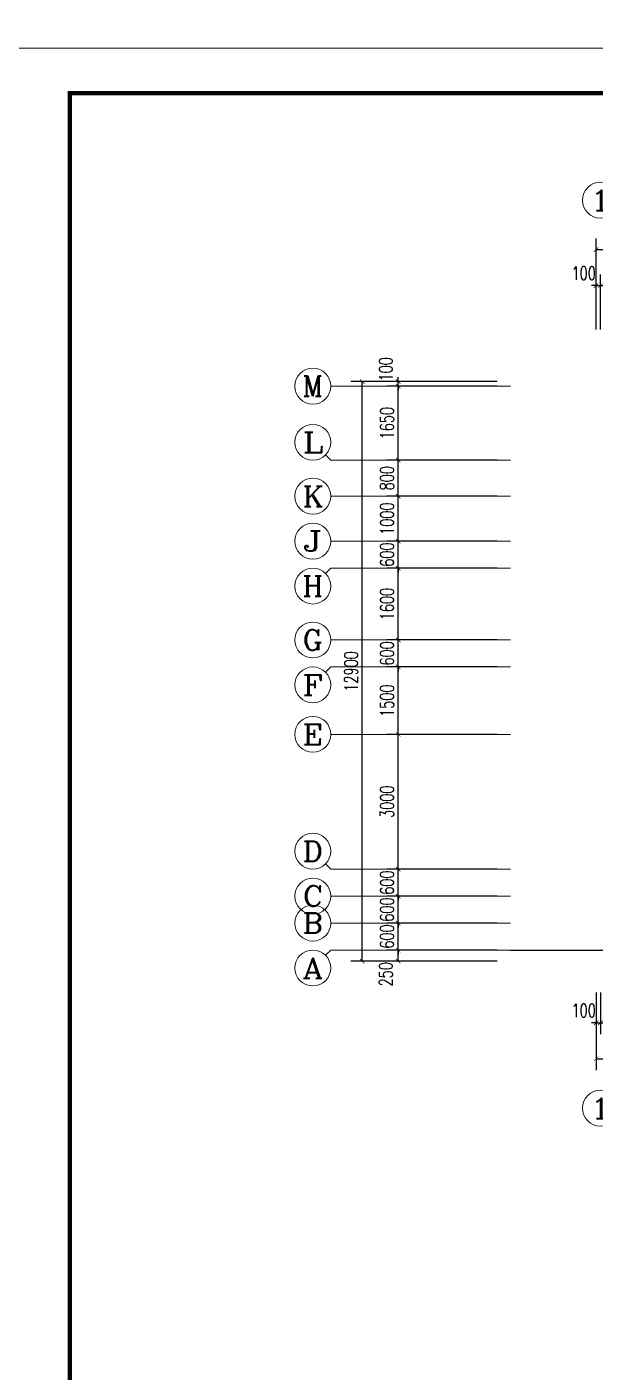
# Model space of a CAD drawing. Extents: x 3753737 to 4713801, y -857380 to 24339.
# Drawn here: x 4028157 to 4040791, y -778116 to -748179 of the extents above; entities that cross this region are included whole.
import ezdxf
from ezdxf.enums import TextEntityAlignment as Align

# ---------------------------------------------------------------- set-up
doc = ezdxf.new("R2010")
doc.units = 0
doc.header["$LTSCALE"] = 1000
doc.header["$MEASUREMENT"] = 0
doc.layers.get('0').update_dxf_attribs({"linetype": 'CONTINUOUS'})
doc.layers.get('Defpoints').update_dxf_attribs({"linetype": 'CONTINUOUS'})
doc.layers.add('!!电气', color=1, linetype='CONTINUOUS')
for name, color, linetype, lineweight in [('AXIS', 114, 'CONTINUOUS', 20), ('AXIS_TEXT', 7, 'CONTINUOUS', 20), ('图框', 147, 'CONTINUOUS', 20)]:
    doc.layers.add(name, color=color, linetype=linetype, lineweight=lineweight)
doc.styles.add('_TCH_AXIS', font='COMPLEX', dxfattribs={"bigfont": 'GBCBIG'})
doc.styles.add('_TCH_DIM_T3', font='SIMPLEX.shx', dxfattribs={"width": 0.705882, "bigfont": 'GBCBIG.shx'})
doc.styles.add('COMPLEX', font='COMPLEX')
doc.dimstyles.new('_TCH_ARCH&&100', dxfattribs={"dimtxt": 297.5, "dimasz": 100, "dimexe": 250, "dimexo": 300, "dimgap": 100, "dimtad": 1, "dimdec": 0, "dimzin": 0, "dimdsep": 46, "dimtxsty": '_TCH_DIM_T3', "dimblk": 'ARCHTICK', "dimcen": 0.09, "dimclrt": 7, "dimazin": 2, "dimtfac": 1, "dimtdec": 0, "dimtix": 1, "dimtmove": 2, "dimatfit": 3, "dimfxl": 1, "dimtolj": 1, "dimtzin": 0, "dimarcsym": 0})

# ---------------------------------------------------------------- blocks, each defined once
blk = doc.blocks.new('_ArchTick')
at = {"color": 0, "linetype": 'ByBlock', "const_width": 0.15}
blk.add_lwpolyline([(-0.5, -0.5), (0.5, 0.5)], dxfattribs=at)
blk = doc.blocks.new('*D458')
at = {"layer": 'AXIS', "color": 0, "lineweight": -2, "transparency": 16777216}
for p, q in [((-100, -945), (-100, -2670)), ((50100, -945), (50100, -2670)), ((-100, -2420), (50100, -2420))]:
    blk.add_line(p, q, dxfattribs=at)
at = {"layer": 'Defpoints', "color": 0, "transparency": 16777216}
for p in [(-100, -645), (50100, -645), (50100, -2420)]:
    blk.add_point(p, dxfattribs=at)
at = {"layer": 'AXIS', "color": 0, "lineweight": -2, "transparency": 16777216, "xscale": 100, "yscale": 100, "zscale": 100, "rotation": 180}
blk.add_blockref('_ArchTick', (-100, -2420), dxfattribs=at)
at = {"layer": 'AXIS', "color": 0, "lineweight": -2, "transparency": 16777216, "xscale": 100, "yscale": 100, "zscale": 100}
blk.add_blockref('_ArchTick', (50100, -2420), dxfattribs=at)
at = {"layer": 'AXIS', "color": 7, "transparency": 16777216, "insert": (25000, -2171), "char_height": 297.5, "attachment_point": 5, "style": '_TCH_DIM_T3'}
blk.add_mtext('\\A1;50200', dxfattribs=at)
blk = doc.blocks.new('*D459')
at = {"layer": 'AXIS', "color": 0, "lineweight": -2, "transparency": 16777216}
for p, q in [((-100, -945), (-100, -1870)), ((0, -945), (0, -1870)), ((-100, -1620), (-200, -1620)), ((-100, -1620), (0, -1620)), ((0, -1620), (100, -1620))]:
    blk.add_line(p, q, dxfattribs=at)
at = {"layer": 'Defpoints', "color": 0, "transparency": 16777216}
for p in [(-100, -645), (0, -645), (0, -1620)]:
    blk.add_point(p, dxfattribs=at)
at = {"layer": 'AXIS', "color": 0, "lineweight": -2, "transparency": 16777216, "xscale": 100, "yscale": 100, "zscale": 100}
blk.add_blockref('_ArchTick', (-100, -1620), dxfattribs=at)
at = {"layer": 'AXIS', "color": 0, "lineweight": -2, "transparency": 16777216, "xscale": 100, "yscale": 100, "zscale": 100, "rotation": 180}
blk.add_blockref('_ArchTick', (0, -1620), dxfattribs=at)
at = {"layer": 'AXIS', "color": 7, "transparency": 16777216, "insert": (-375, -1345), "char_height": 297.5, "attachment_point": 5, "style": '_TCH_DIM_T3'}
blk.add_mtext('\\A1;100', dxfattribs=at)
blk = doc.blocks.new('_AXISO')
blk.add_circle((0, 0), 0.5)
at = {"layer": 'AXIS_TEXT', "style": 'COMPLEX', "width": 1.041667}
blk.add_attdef('A', text='', height=0.56, dxfattribs=at).set_placement((-0.25, -0.28), (0.25, -0.28), align=Align.FIT)
blk = doc.blocks.new('*D473')
at = {"layer": 'AXIS', "color": 0, "lineweight": -2, "transparency": 16777216}
for p, q in [((-100, 13812), (-100, 15837)), ((-100, 15587), (50100, 15587)), ((50100, 13812), (50100, 15837))]:
    blk.add_line(p, q, dxfattribs=at)
at = {"layer": 'Defpoints', "color": 0, "transparency": 16777216}
for p in [(50100, 15587), (-100, 13512), (50100, 13512)]:
    blk.add_point(p, dxfattribs=at)
at = {"layer": 'AXIS', "color": 0, "lineweight": -2, "transparency": 16777216, "xscale": 100, "yscale": 100, "zscale": 100, "rotation": 180}
blk.add_blockref('_ArchTick', (-100, 15587), dxfattribs=at)
at = {"layer": 'AXIS', "color": 0, "lineweight": -2, "transparency": 16777216, "xscale": 100, "yscale": 100, "zscale": 100}
blk.add_blockref('_ArchTick', (50100, 15587), dxfattribs=at)
at = {"layer": 'AXIS', "color": 7, "transparency": 16777216, "insert": (25000, 15836), "char_height": 297.5, "attachment_point": 5, "style": '_TCH_DIM_T3'}
blk.add_mtext('\\A1;50200', dxfattribs=at)
blk = doc.blocks.new('*D474')
at = {"layer": 'AXIS', "color": 0, "lineweight": -2, "transparency": 16777216}
for p, q in [((-100, 13812), (-100, 15037)), ((0, 13812), (0, 15037)), ((-100, 14787), (-200, 14787)), ((-100, 14787), (0, 14787)), ((0, 14787), (100, 14787))]:
    blk.add_line(p, q, dxfattribs=at)
at = {"layer": 'Defpoints', "color": 0, "transparency": 16777216}
for p in [(0, 14787), (-100, 13512), (0, 13512)]:
    blk.add_point(p, dxfattribs=at)
at = {"layer": 'AXIS', "color": 0, "lineweight": -2, "transparency": 16777216, "xscale": 100, "yscale": 100, "zscale": 100}
blk.add_blockref('_ArchTick', (-100, 14787), dxfattribs=at)
at = {"layer": 'AXIS', "color": 0, "lineweight": -2, "transparency": 16777216, "xscale": 100, "yscale": 100, "zscale": 100, "rotation": 180}
blk.add_blockref('_ArchTick', (0, 14787), dxfattribs=at)
at = {"layer": 'AXIS', "color": 7, "transparency": 16777216, "insert": (-375, 15062), "char_height": 297.5, "attachment_point": 5, "style": '_TCH_DIM_T3'}
blk.add_mtext('\\A1;100', dxfattribs=at)
blk = doc.blocks.new('*D498')
at = {"layer": 'AXIS', "color": 0, "lineweight": -2, "transparency": 16777216}
for p, q in [((-2300, 12650), (-5550, 12650)), ((-5300, -250), (-5300, 12650)), ((-2300, -250), (-5550, -250))]:
    blk.add_line(p, q, dxfattribs=at)
at = {"layer": 'Defpoints', "color": 0, "transparency": 16777216}
for p in [(-5300, 12650), (-2000, 12650), (-2000, -250)]:
    blk.add_point(p, dxfattribs=at)
at = {"layer": 'AXIS', "color": 0, "lineweight": -2, "transparency": 16777216, "xscale": 100, "yscale": 100, "zscale": 100}
for p, rotation in [((-5300, 12650), 90), ((-5300, -250), 270)]:
    blk.add_blockref('_ArchTick', p, dxfattribs=dict(at, rotation=rotation))
at = {"layer": 'AXIS', "color": 7, "transparency": 16777216, "insert": (-5549, 6200), "char_height": 297.5, "attachment_point": 5, "rotation": 90, "style": '_TCH_DIM_T3'}
blk.add_mtext('\\A1;12900', dxfattribs=at)
blk = doc.blocks.new('*D499')
at = {"layer": 'AXIS', "color": 0, "lineweight": -2, "transparency": 16777216}
for p, q in [((-2300, 0), (-4750, 0)), ((-2300, -250), (-4750, -250)), ((-4500, -250), (-4500, 0))]:
    blk.add_line(p, q, dxfattribs=at)
at = {"layer": 'Defpoints', "color": 0, "transparency": 16777216}
for p in [(-4500, 0), (-2000, 0), (-2000, -250)]:
    blk.add_point(p, dxfattribs=at)
at = {"layer": 'AXIS', "color": 0, "lineweight": -2, "transparency": 16777216, "xscale": 100, "yscale": 100, "zscale": 100}
for p, rotation in [((-4500, 0), 90), ((-4500, -250), 270)]:
    blk.add_blockref('_ArchTick', p, dxfattribs=dict(at, rotation=rotation))
at = {"layer": 'AXIS', "color": 7, "transparency": 16777216, "insert": (-4775, -539), "char_height": 297.5, "attachment_point": 5, "rotation": 90, "style": '_TCH_DIM_T3'}
blk.add_mtext('\\A1;250', dxfattribs=at)
blk = doc.blocks.new('*D500')
at = {"layer": 'AXIS', "color": 0, "lineweight": -2, "transparency": 16777216}
for p, q in [((-2300, 600), (-4750, 600)), ((-4500, 600), (-4500, 700)), ((-4500, 0), (-4500, 600)), ((-2300, 0), (-4750, 0)), ((-4500, 0), (-4500, -100))]:
    blk.add_line(p, q, dxfattribs=at)
at = {"layer": 'Defpoints', "color": 0, "transparency": 16777216}
for p in [(-4500, 600), (-2000, 600), (-2000, 0)]:
    blk.add_point(p, dxfattribs=at)
at = {"layer": 'AXIS', "color": 0, "lineweight": -2, "transparency": 16777216, "xscale": 100, "yscale": 100, "zscale": 100}
for p, rotation in [((-4500, 600), 270), ((-4500, 0), 90)]:
    blk.add_blockref('_ArchTick', p, dxfattribs=dict(at, rotation=rotation))
at = {"layer": 'AXIS', "color": 7, "transparency": 16777216, "insert": (-4748.75, 300), "char_height": 297.5, "attachment_point": 5, "rotation": 90, "style": '_TCH_DIM_T3'}
blk.add_mtext('\\A1;600', dxfattribs=at)
blk = doc.blocks.new('*D501')
at = {"layer": 'AXIS', "color": 0, "lineweight": -2, "transparency": 16777216}
for p, q in [((-2300, 1200), (-4750, 1200)), ((-4500, 1200), (-4500, 1300)), ((-4500, 600), (-4500, 1200)), ((-2300, 600), (-4750, 600)), ((-4500, 600), (-4500, 500))]:
    blk.add_line(p, q, dxfattribs=at)
at = {"layer": 'Defpoints', "color": 0, "transparency": 16777216}
for p in [(-4500, 1200), (-2000, 1200), (-2000, 600)]:
    blk.add_point(p, dxfattribs=at)
at = {"layer": 'AXIS', "color": 0, "lineweight": -2, "transparency": 16777216, "xscale": 100, "yscale": 100, "zscale": 100}
for p, rotation in [((-4500, 1200), 270), ((-4500, 600), 90)]:
    blk.add_blockref('_ArchTick', p, dxfattribs=dict(at, rotation=rotation))
at = {"layer": 'AXIS', "color": 7, "transparency": 16777216, "insert": (-4748.75, 900), "char_height": 297.5, "attachment_point": 5, "rotation": 90, "style": '_TCH_DIM_T3'}
blk.add_mtext('\\A1;600', dxfattribs=at)
blk = doc.blocks.new('*D502')
at = {"layer": 'AXIS', "color": 0, "lineweight": -2, "transparency": 16777216}
for p, q in [((-2300, 1800), (-4750, 1800)), ((-4500, 1800), (-4500, 1900)), ((-4500, 1200), (-4500, 1800)), ((-2300, 1200), (-4750, 1200)), ((-4500, 1200), (-4500, 1100))]:
    blk.add_line(p, q, dxfattribs=at)
at = {"layer": 'Defpoints', "color": 0, "transparency": 16777216}
for p in [(-4500, 1800), (-2000, 1800), (-2000, 1200)]:
    blk.add_point(p, dxfattribs=at)
at = {"layer": 'AXIS', "color": 0, "lineweight": -2, "transparency": 16777216, "xscale": 100, "yscale": 100, "zscale": 100}
for p, rotation in [((-4500, 1800), 270), ((-4500, 1200), 90)]:
    blk.add_blockref('_ArchTick', p, dxfattribs=dict(at, rotation=rotation))
at = {"layer": 'AXIS', "color": 7, "transparency": 16777216, "insert": (-4748.75, 1500), "char_height": 297.5, "attachment_point": 5, "rotation": 90, "style": '_TCH_DIM_T3'}
blk.add_mtext('\\A1;600', dxfattribs=at)
blk = doc.blocks.new('*D503')
at = {"layer": 'AXIS', "color": 0, "lineweight": -2, "transparency": 16777216}
for p, q in [((-2300, 4800), (-4750, 4800)), ((-4500, 1800), (-4500, 4800)), ((-2300, 1800), (-4750, 1800))]:
    blk.add_line(p, q, dxfattribs=at)
at = {"layer": 'Defpoints', "color": 0, "transparency": 16777216}
for p in [(-4500, 4800), (-2000, 4800), (-2000, 1800)]:
    blk.add_point(p, dxfattribs=at)
at = {"layer": 'AXIS', "color": 0, "lineweight": -2, "transparency": 16777216, "xscale": 100, "yscale": 100, "zscale": 100}
for p, rotation in [((-4500, 4800), 90), ((-4500, 1800), 270)]:
    blk.add_blockref('_ArchTick', p, dxfattribs=dict(at, rotation=rotation))
at = {"layer": 'AXIS', "color": 7, "transparency": 16777216, "insert": (-4749, 3300), "char_height": 297.5, "attachment_point": 5, "rotation": 90, "style": '_TCH_DIM_T3'}
blk.add_mtext('\\A1;3000', dxfattribs=at)
blk = doc.blocks.new('*D504')
at = {"layer": 'AXIS', "color": 0, "lineweight": -2, "transparency": 16777216}
for p, q in [((-2300, 6300), (-4750, 6300)), ((-4500, 4800), (-4500, 6300)), ((-2300, 4800), (-4750, 4800))]:
    blk.add_line(p, q, dxfattribs=at)
at = {"layer": 'Defpoints', "color": 0, "transparency": 16777216}
for p in [(-4500, 6300), (-2000, 6300), (-2000, 4800)]:
    blk.add_point(p, dxfattribs=at)
at = {"layer": 'AXIS', "color": 0, "lineweight": -2, "transparency": 16777216, "xscale": 100, "yscale": 100, "zscale": 100}
for p, rotation in [((-4500, 6300), 90), ((-4500, 4800), 270)]:
    blk.add_blockref('_ArchTick', p, dxfattribs=dict(at, rotation=rotation))
at = {"layer": 'AXIS', "color": 7, "transparency": 16777216, "insert": (-4749, 5550), "char_height": 297.5, "attachment_point": 5, "rotation": 90, "style": '_TCH_DIM_T3'}
blk.add_mtext('\\A1;1500', dxfattribs=at)
blk = doc.blocks.new('*D505')
at = {"layer": 'AXIS', "color": 0, "lineweight": -2, "transparency": 16777216}
for p, q in [((-2300, 6900), (-4750, 6900)), ((-4500, 6900), (-4500, 7000)), ((-4500, 6300), (-4500, 6900)), ((-2300, 6300), (-4750, 6300)), ((-4500, 6300), (-4500, 6200))]:
    blk.add_line(p, q, dxfattribs=at)
at = {"layer": 'Defpoints', "color": 0, "transparency": 16777216}
for p in [(-4500, 6900), (-2000, 6900), (-2000, 6300)]:
    blk.add_point(p, dxfattribs=at)
at = {"layer": 'AXIS', "color": 0, "lineweight": -2, "transparency": 16777216, "xscale": 100, "yscale": 100, "zscale": 100}
for p, rotation in [((-4500, 6900), 270), ((-4500, 6300), 90)]:
    blk.add_blockref('_ArchTick', p, dxfattribs=dict(at, rotation=rotation))
at = {"layer": 'AXIS', "color": 7, "transparency": 16777216, "insert": (-4749, 6600), "char_height": 297.5, "attachment_point": 5, "rotation": 90, "style": '_TCH_DIM_T3'}
blk.add_mtext('\\A1;600', dxfattribs=at)
blk = doc.blocks.new('*D506')
at = {"layer": 'AXIS', "color": 0, "lineweight": -2, "transparency": 16777216}
for p, q in [((-2300, 8500), (-4750, 8500)), ((-4500, 6900), (-4500, 8500)), ((-2300, 6900), (-4750, 6900))]:
    blk.add_line(p, q, dxfattribs=at)
at = {"layer": 'Defpoints', "color": 0, "transparency": 16777216}
for p in [(-4500, 8500), (-2000, 8500), (-2000, 6900)]:
    blk.add_point(p, dxfattribs=at)
at = {"layer": 'AXIS', "color": 0, "lineweight": -2, "transparency": 16777216, "xscale": 100, "yscale": 100, "zscale": 100}
for p, rotation in [((-4500, 8500), 90), ((-4500, 6900), 270)]:
    blk.add_blockref('_ArchTick', p, dxfattribs=dict(at, rotation=rotation))
at = {"layer": 'AXIS', "color": 7, "transparency": 16777216, "insert": (-4749, 7700), "char_height": 297.5, "attachment_point": 5, "rotation": 90, "style": '_TCH_DIM_T3'}
blk.add_mtext('\\A1;1600', dxfattribs=at)
blk = doc.blocks.new('*D507')
at = {"layer": 'AXIS', "color": 0, "lineweight": -2, "transparency": 16777216}
for p, q in [((-2300, 9100), (-4750, 9100)), ((-4500, 9100), (-4500, 9200)), ((-4500, 8500), (-4500, 9100)), ((-2300, 8500), (-4750, 8500)), ((-4500, 8500), (-4500, 8400))]:
    blk.add_line(p, q, dxfattribs=at)
at = {"layer": 'Defpoints', "color": 0, "transparency": 16777216}
for p in [(-4500, 9100), (-2000, 9100), (-2000, 8500)]:
    blk.add_point(p, dxfattribs=at)
at = {"layer": 'AXIS', "color": 0, "lineweight": -2, "transparency": 16777216, "xscale": 100, "yscale": 100, "zscale": 100}
for p, rotation in [((-4500, 9100), 270), ((-4500, 8500), 90)]:
    blk.add_blockref('_ArchTick', p, dxfattribs=dict(at, rotation=rotation))
at = {"layer": 'AXIS', "color": 7, "transparency": 16777216, "insert": (-4749, 8800), "char_height": 297.5, "attachment_point": 5, "rotation": 90, "style": '_TCH_DIM_T3'}
blk.add_mtext('\\A1;600', dxfattribs=at)
blk = doc.blocks.new('*D508')
at = {"layer": 'AXIS', "color": 0, "lineweight": -2, "transparency": 16777216}
for p, q in [((-2300, 10100), (-4750, 10100)), ((-4500, 9100), (-4500, 10100)), ((-2300, 9100), (-4750, 9100))]:
    blk.add_line(p, q, dxfattribs=at)
at = {"layer": 'Defpoints', "color": 0, "transparency": 16777216}
for p in [(-4500, 10100), (-2000, 10100), (-2000, 9100)]:
    blk.add_point(p, dxfattribs=at)
at = {"layer": 'AXIS', "color": 0, "lineweight": -2, "transparency": 16777216, "xscale": 100, "yscale": 100, "zscale": 100}
for p, rotation in [((-4500, 10100), 90), ((-4500, 9100), 270)]:
    blk.add_blockref('_ArchTick', p, dxfattribs=dict(at, rotation=rotation))
at = {"layer": 'AXIS', "color": 7, "transparency": 16777216, "insert": (-4749, 9600), "char_height": 297.5, "attachment_point": 5, "rotation": 90, "style": '_TCH_DIM_T3'}
blk.add_mtext('\\A1;1000', dxfattribs=at)
blk = doc.blocks.new('*D509')
at = {"layer": 'AXIS', "color": 0, "lineweight": -2, "transparency": 16777216}
for p, q in [((-2300, 10900), (-4750, 10900)), ((-4500, 10100), (-4500, 10900)), ((-2300, 10100), (-4750, 10100))]:
    blk.add_line(p, q, dxfattribs=at)
at = {"layer": 'Defpoints', "color": 0, "transparency": 16777216}
for p in [(-4500, 10900), (-2000, 10900), (-2000, 10100)]:
    blk.add_point(p, dxfattribs=at)
at = {"layer": 'AXIS', "color": 0, "lineweight": -2, "transparency": 16777216, "xscale": 100, "yscale": 100, "zscale": 100}
for p, rotation in [((-4500, 10900), 90), ((-4500, 10100), 270)]:
    blk.add_blockref('_ArchTick', p, dxfattribs=dict(at, rotation=rotation))
at = {"layer": 'AXIS', "color": 7, "transparency": 16777216, "insert": (-4749, 10500), "char_height": 297.5, "attachment_point": 5, "rotation": 90, "style": '_TCH_DIM_T3'}
blk.add_mtext('\\A1;800', dxfattribs=at)
blk = doc.blocks.new('*D510')
at = {"layer": 'AXIS', "color": 0, "lineweight": -2, "transparency": 16777216}
for p, q in [((-2300, 12550), (-4750, 12550)), ((-4500, 10900), (-4500, 12550)), ((-2300, 10900), (-4750, 10900))]:
    blk.add_line(p, q, dxfattribs=at)
at = {"layer": 'Defpoints', "color": 0, "transparency": 16777216}
for p in [(-4500, 12550), (-2000, 12550), (-2000, 10900)]:
    blk.add_point(p, dxfattribs=at)
at = {"layer": 'AXIS', "color": 0, "lineweight": -2, "transparency": 16777216, "xscale": 100, "yscale": 100, "zscale": 100}
for p, rotation in [((-4500, 12550), 90), ((-4500, 10900), 270)]:
    blk.add_blockref('_ArchTick', p, dxfattribs=dict(at, rotation=rotation))
at = {"layer": 'AXIS', "color": 7, "transparency": 16777216, "insert": (-4749, 11725), "char_height": 297.5, "attachment_point": 5, "rotation": 90, "style": '_TCH_DIM_T3'}
blk.add_mtext('\\A1;1650', dxfattribs=at)
blk = doc.blocks.new('*D511')
at = {"layer": 'AXIS', "color": 0, "lineweight": -2, "transparency": 16777216}
for p, q in [((-2300, 12650), (-4750, 12650)), ((-4500, 12650), (-4500, 12750)), ((-4500, 12550), (-4500, 12650)), ((-2300, 12550), (-4750, 12550)), ((-4500, 12550), (-4500, 12450))]:
    blk.add_line(p, q, dxfattribs=at)
at = {"layer": 'Defpoints', "color": 0, "transparency": 16777216}
for p in [(-4500, 12650), (-2000, 12650), (-2000, 12550)]:
    blk.add_point(p, dxfattribs=at)
at = {"layer": 'AXIS', "color": 0, "lineweight": -2, "transparency": 16777216, "xscale": 100, "yscale": 100, "zscale": 100}
for p, rotation in [((-4500, 12650), 270), ((-4500, 12550), 90)]:
    blk.add_blockref('_ArchTick', p, dxfattribs=dict(at, rotation=rotation))
at = {"layer": 'AXIS', "color": 7, "transparency": 16777216, "insert": (-4775, 12925), "char_height": 297.5, "attachment_point": 5, "rotation": 90, "style": '_TCH_DIM_T3'}
blk.add_mtext('\\A1;100', dxfattribs=at)
blk = doc.blocks.new('A$C1C403CBE')
at = {"layer": '!!电气', "color": 1}
blk.add_line((-2000, 0), (121.3, 0), dxfattribs=at)
at = {"layer": 'AXIS'}
for p, q in [((-2000, 12550), (-6000, 12550)), ((-6117.2, 11017.2), (-6000, 10900)), ((-2000, 10900), (-6000, 10900)), ((-2000, 10100), (-6000, 10100)), ((-2000, 9100), (-6000, 9100)), ((-6117.2, 8383.1), (-6000, 8500.3)), ((-2000, 8500.3), (-6000, 8500.3)), ((-2000, 6900), (-6000, 6900)), ((-6117.2, 6182.8), (-6000, 6300)), ((-2000, 6300), (-6000, 6300)), ((-2000, 4800), (-6000, 4800)), ((-6117.2, 1917.2), (-6000, 1800)), ((-2000, 1800), (-6000, 1800)), ((-2000, 1200), (-6000, 1200)), ((-2000, 600), (-6000, 600)), ((-6117.2, -117.2), (-6000, 0)), ((-2000, 0), (-6000, 0))]:
    blk.add_line(p, q, dxfattribs=at)
ref = blk.add_blockref('_AXISO', (0, 16687), dxfattribs=dict(at, xscale=800, yscale=800, zscale=800))
ref.add_attrib('A', '1', dxfattribs={"layer": 'AXIS_TEXT', "height": 452.5, "style": '_TCH_AXIS', "width": 2.333333}).set_placement((-226.3, 16460.7), (226.3, 16460.7), align=Align.FIT)
ref = blk.add_blockref('_AXISO', (-6400, 12550), dxfattribs=dict(at, xscale=800, yscale=800, zscale=800))
ref.add_attrib('A', 'M', dxfattribs={"layer": 'AXIS_TEXT', "height": 452.5, "style": '_TCH_AXIS'}).set_placement((-6626.3, 12323.7), (-6173.7, 12323.7), align=Align.FIT)
ref = blk.add_blockref('_AXISO', (-6400, 11300), dxfattribs=dict(at, xscale=800, yscale=800, zscale=800))
ref.add_attrib('A', 'L', dxfattribs={"layer": 'AXIS_TEXT', "height": 452.5, "style": '_TCH_AXIS', "width": 1.4}).set_placement((-6626.3, 11073.7), (-6173.7, 11073.7), align=Align.FIT)
ref = blk.add_blockref('_AXISO', (-6400, 10100), dxfattribs=dict(at, xscale=800, yscale=800, zscale=800))
ref.add_attrib('A', 'K', dxfattribs={"layer": 'AXIS_TEXT', "height": 452.5, "style": '_TCH_AXIS', "width": 1.105263}).set_placement((-6626.3, 9873.7), (-6173.7, 9873.7), align=Align.FIT)
ref = blk.add_blockref('_AXISO', (-6400, 9100), dxfattribs=dict(at, xscale=800, yscale=800, zscale=800))
ref.add_attrib('A', 'J', dxfattribs={"layer": 'AXIS_TEXT', "height": 452.5, "style": '_TCH_AXIS', "width": 1.909091}).set_placement((-6626.3, 8873.7), (-6173.7, 8873.7), align=Align.FIT)
ref = blk.add_blockref('_AXISO', (-6400, 8100.3), dxfattribs=dict(at, xscale=800, yscale=800, zscale=800))
ref.add_attrib('A', 'H', dxfattribs={"layer": 'AXIS_TEXT', "height": 452.5, "style": '_TCH_AXIS', "width": 1.05}).set_placement((-6626.3, 7874), (-6173.7, 7874), align=Align.FIT)
ref = blk.add_blockref('_AXISO', (-6400, 6900), dxfattribs=dict(at, xscale=800, yscale=800, zscale=800))
ref.add_attrib('A', 'G', dxfattribs={"layer": 'AXIS_TEXT', "height": 452.5, "style": '_TCH_AXIS', "width": 1.166667}).set_placement((-6626.3, 6673.7), (-6173.7, 6673.7), align=Align.FIT)
ref = blk.add_blockref('_AXISO', (-6400, 5900), dxfattribs=dict(at, xscale=800, yscale=800, zscale=800))
ref.add_attrib('A', 'F', dxfattribs={"layer": 'AXIS_TEXT', "height": 452.5, "style": '_TCH_AXIS', "width": 1.3125}).set_placement((-6626.3, 5673.7), (-6173.7, 5673.7), align=Align.FIT)
ref = blk.add_blockref('_AXISO', (-6400, 4800), dxfattribs=dict(at, xscale=800, yscale=800, zscale=800))
ref.add_attrib('A', 'E', dxfattribs={"layer": 'AXIS_TEXT', "height": 452.5, "style": '_TCH_AXIS', "width": 1.3125}).set_placement((-6626.3, 4573.7), (-6173.7, 4573.7), align=Align.FIT)
ref = blk.add_blockref('_AXISO', (-6400, 2200), dxfattribs=dict(at, xscale=800, yscale=800, zscale=800))
ref.add_attrib('A', 'D', dxfattribs={"layer": 'AXIS_TEXT', "height": 452.5, "style": '_TCH_AXIS', "width": 1.235294}).set_placement((-6626.3, 1973.7), (-6173.7, 1973.7), align=Align.FIT)
ref = blk.add_blockref('_AXISO', (-6400, 1200), dxfattribs=dict(at, xscale=800, yscale=800, zscale=800))
ref.add_attrib('A', 'C', dxfattribs={"layer": 'AXIS_TEXT', "height": 452.5, "style": '_TCH_AXIS', "width": 1.4}).set_placement((-6626.3, 973.7), (-6173.7, 973.7), align=Align.FIT)
ref = blk.add_blockref('_AXISO', (-6400, 600), dxfattribs=dict(at, xscale=800, yscale=800, zscale=800))
ref.add_attrib('A', 'B', dxfattribs={"layer": 'AXIS_TEXT', "height": 452.5, "style": '_TCH_AXIS', "width": 1.235294}).set_placement((-6626.3, 373.7), (-6173.7, 373.7), align=Align.FIT)
ref = blk.add_blockref('_AXISO', (-6400, -400), dxfattribs=dict(at, xscale=800, yscale=800, zscale=800))
ref.add_attrib('A', 'A', dxfattribs={"layer": 'AXIS_TEXT', "height": 452.5, "style": '_TCH_AXIS', "width": 1.166667}).set_placement((-6626.3, -626.3), (-6173.7, -626.3), align=Align.FIT)
ref = blk.add_blockref('_AXISO', (0, -3519.9), dxfattribs=dict(at, xscale=800, yscale=800, zscale=800))
ref.add_attrib('A', '1', dxfattribs={"layer": 'AXIS_TEXT', "height": 452.5, "style": '_TCH_AXIS', "width": 2.333333}).set_placement((-226.3, -3746.1), (226.3, -3746.1), align=Align.FIT)
for p1, p2, distance, text, picture, middle in [((-100, 13512), (50100, 13512), 2075, '50200', '*D473', (25000, 15835.7)), ((-2000, -250), (-2000, 12650), 3300, '12900', '*D498', (-5548.8, 6200)), ((-2000, 10900), (-2000, 12550), 2500, '1650', '*D510', (-4748.8, 11725)), ((-2000, 10100), (-2000, 10900), 2500, '800', '*D509', (-4748.8, 10500)), ((-2000, 9100), (-2000, 10100), 2500, '1000', '*D508', (-4748.8, 9600)), ((-2000, 8500.3), (-2000, 9100), 2500, '600', '*D507', (-4748.8, 8800.1)), ((-2000, 6900), (-2000, 8500.3), 2500, '1600', '*D506', (-4748.8, 7700.1)), ((-2000, 6300), (-2000, 6900), 2500, '600', '*D505', (-4748.8, 6600)), ((-2000, 4800), (-2000, 6300), 2500, '1500', '*D504', (-4748.8, 5550)), ((-2000, 1800), (-2000, 4800), 2500, '3000', '*D503', (-4748.8, 3300)), ((-2000, 1200), (-2000, 1800), 2500, '600', '*D502', (-4748.8, 1500)), ((-2000, 600), (-2000, 1200), 2500, '600', '*D501', (-4748.8, 900)), ((-2000, 0), (-2000, 600), 2500, '600', '*D500', (-4748.8, 300)), ((-100, -644.9), (50100, -644.9), -1775, '50200', '*D458', (25000, -2171.1))]:
    dim = blk.add_aligned_dim(p1=p1, p2=p2, distance=distance, text=text, dimstyle='_TCH_ARCH&&100', dxfattribs=at)
    dim.commit()
    dim.dimension.update_dxf_attribs({"geometry": picture, "text_midpoint": middle})
for base, p1, p2, angle, text, picture, middle in [((0, 14787), (-100, 13512), (0, 13512), 0, '100', '*D474', (-375, 15062)), ((-4500, 12650), (-2000, 12550), (-2000, 12650), 90, '100', '*D511', (-4775, 12925)), ((-4500, 0), (-2000, -250), (-2000, 0), 90, '250', '*D499', (-4775, -539)), ((0, -1619.9), (-100, -644.9), (0, -644.9), 0, '100', '*D459', (-375, -1344.9))]:
    dim = blk.add_linear_dim(base=base, p1=p1, p2=p2, angle=angle, text=text, dimstyle='_TCH_ARCH&&100', dxfattribs=at)
    dim.commit()
    dim.dimension.update_dxf_attribs({"geometry": picture, "text_midpoint": middle, "dimtype": 129})

msp = doc.modelspace()

# ---------------------------------------------------------------- linework, layer by layer
at = {"layer": '图框'}
for points in [[(4026611, -689253.6), (4110711, -689253.6), (4110711, -748653.6), (4026611, -748653.6)], [(4026611, -748653.6), (4110711, -748653.6), (4110711, -808053.6), (4026611, -808053.6)]]:
    msp.add_lwpolyline(points, close=True, dxfattribs=at)
at = {"layer": '图框', "const_width": 100}
msp.add_lwpolyline([(4109711, -807053.6), (4109711, -749653.6), (4029111, -749653.6), (4029111, -807053.6)], close=True, dxfattribs=at)

# ---------------------------------------------------------------- block references
at = {"layer": '!!电气'}
msp.add_blockref('A$C1C403CBE', (4040913.4, -768722.9), dxfattribs=at)

doc.saveas('drawing.dxf')
